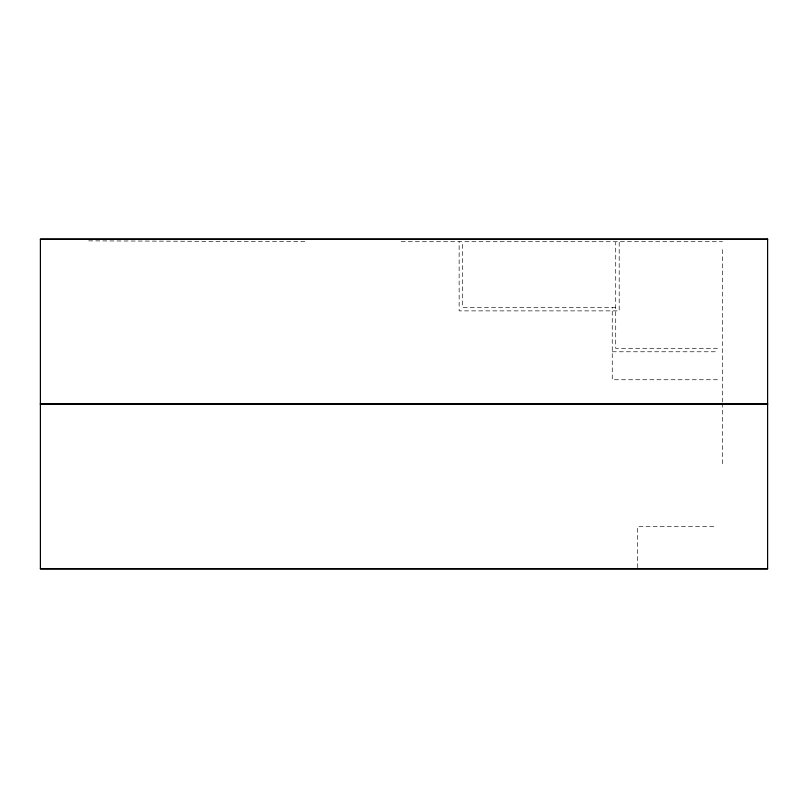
<?xml version="1.0" encoding="UTF-8"?>
<svg xmlns="http://www.w3.org/2000/svg" width="808" height="808" viewBox="0 0 808 808"><rect width="100%" height="100%" fill="white"/><g stroke="black" fill="none" stroke-linecap="round" stroke-linejoin="round"><path stroke-width="0.61" stroke-dasharray="4.04 3.03" d="M713.706 526.311L637.522 526.725L637.744 568.943M401.192 241.713L722.392 241.713M615.716 307.414L462.61 307.414L462.61 241.713M717.484 348.299L615.716 348.299L615.716 242.289M612.252 351.773L717.484 351.773M717.484 379.74L612.252 379.74L612.252 307.414M88.698 240.855L305.707 241.713M722.392 249.682L722.392 402M722.392 403.121L722.392 464.751M619.191 242.289L619.191 310.878L459.136 310.878L459.136 241.713"/><path stroke-width="1.21" d="M40.4 239.309L767.6 239.309M40.4 403.748L767.6 403.748M40.4 404L767.6 404M40.4 404.252L767.6 404.252M40.4 568.691L767.6 568.691M767.6 239.057L40.4 239.057L40.4 568.943L767.6 568.943L767.6 239.057"/></g></svg>
